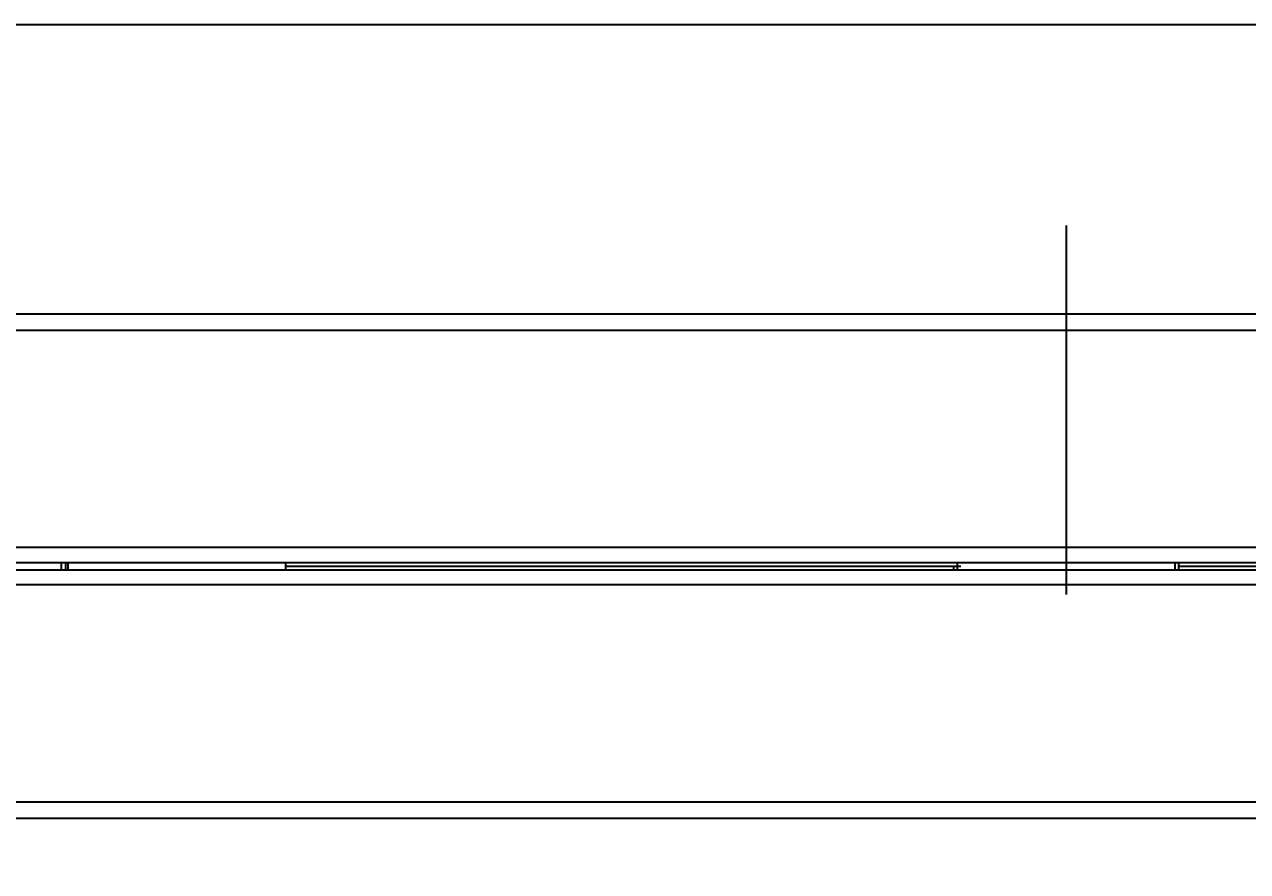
# Model space of a CAD drawing. Header units: millimetres. Extents: x 6110 to 6704, y -2661 to -1821.
# Drawn here: x 6480.722 to 6484.931, y -2065.205 to -2062.291 of the extents above; entities that cross this region are included whole.
import ezdxf

# ---------------------------------------------------------------- set-up
doc = ezdxf.new("R2010")
doc.units = ezdxf.units.MM
doc.header["$LTSCALE"] = 0.1
doc.linetypes.add('CENTERX2', pattern=[101.6, 63.5, -12.7, 12.7, -12.7])
doc.linetypes.add('HIDDEN2', pattern=[4.7625, 3.175, -1.5875])
doc.layers.add('1', color=4, linetype='HIDDEN2', lineweight=13)
doc.layers.add('DIM', color=3, linetype='Continuous', lineweight=9)
doc.layers.add('CENTER', color=1, linetype='CENTERX2')
doc.styles.get("Standard").update_dxf_attribs({"font": 'arial.ttf'})
doc.dimstyles.new('ISO-25', dxfattribs={"dimtxt": 2.5, "dimasz": 2.5, "dimexe": 1.25, "dimexo": 0.625, "dimtad": 1, "dimlfac": 5, "dimtxsty": 'Standard', "dimcen": 2.5, "dimadec": 0, "dimazin": 0, "dimtfac": 1, "dimtmove": 0, "dimatfit": 3, "dimfxl": 0, "dimarcsym": 0})

# ---------------------------------------------------------------- blocks, each defined once
blk = doc.blocks.new('*D94')
at = {"layer": 'Defpoints', "color": 0}
for p in [(6619.6172, -1993.2599), (6619.6172, -2013.8444), (6456.1819, -2064.0902)]:
    blk.add_point(p, dxfattribs=at)
at = {"layer": 'DIM', "color": 0, "lineweight": -2}
for p, q in [((6456.1819, -2063.4652), (6456.1819, -1992.0099)), ((6619.6172, -2013.2194), (6619.6172, -1992.0099)), ((6461.1819, -1993.2599), (6614.6172, -1993.2599))]:
    blk.add_line(p, q, dxfattribs=at)
at = {"layer": 'DIM', "color": 0}
for points in [[(6461.1819, -1992.4266), (6461.1819, -1994.0933), (6456.1819, -1993.2599)], [(6614.6172, -1992.4266), (6614.6172, -1994.0933), (6619.6172, -1993.2599)]]:
    blk.add_solid(points, dxfattribs=at)
at = {"layer": 'DIM', "color": 0, "insert": (6537.8995, -1989.6302), "char_height": 5, "attachment_point": 5}
blk.add_mtext('653,7', dxfattribs=at)

msp = doc.modelspace()

# ---------------------------------------------------------------- hatches: boundary and pattern name
at = {"layer": 'DIM'}
h = msp.add_hatch(dxfattribs=at)
h.set_pattern_fill('ANSI31', color=2)
edge = h.paths.add_edge_path()
edge.add_line((6619.6172, -2595.9805), (6619.6172, -1962.2056))
edge.add_line((6634.6172, -1966.1101), (6619.6172, -1966.1101))
edge.add_line((6634.6172, -2610.9805), (6634.6172, -1966.1101))
edge.add_line((6634.6172, -2610.9805), (6184.4567, -2610.9805))
edge.add_line((6619.6172, -2595.9805), (6184.4567, -2595.9805))
edge.add_line((6184.4567, -2610.9805), (6184.4567, -2595.9805))

# ---------------------------------------------------------------- linework, layer by layer
at = {"layer": '1', "color": 7, "linetype": 'Continuous', "lineweight": -3}
for p, q in [((6477.5755, -2062.2906), (6484.3069, -2062.2906)), ((6484.3069, -2062.2906), (6491.0382, -2062.2906)), ((6457.4997, -2063.2861), (6484.3069, -2063.2861)), ((6484.3069, -2063.2861), (6511.114, -2063.2861)), ((6484.3069, -2063.3432), (6456.8646, -2063.3432)), ((6511.7491, -2063.3432), (6484.3069, -2063.3432)), ((6512.4319, -2064.0902), (6456.1819, -2064.0902)), ((6456.1819, -2064.1422), (6512.4319, -2064.1422)), ((6456.1819, -2064.1672), (6512.4319, -2064.1672)), ((6480.8487, -2064.1422), (6480.8487, -2064.1672)), ((6480.8632, -2064.1422), (6480.8632, -2064.1672)), ((6480.8709, -2064.1422), (6480.8709, -2064.1672)), ((6481.6209, -2064.1672), (6481.6209, -2064.1422)), ((6481.621, -2064.1547), (6483.9443, -2064.1547)), ((6483.9196, -2064.1547), (6483.9196, -2064.1672)), ((6483.9319, -2064.1422), (6483.9319, -2064.1672)), ((6484.6819, -2064.1672), (6484.6819, -2064.1422)), ((6484.6937, -2064.1547), (6486.9927, -2064.1547)), ((6484.6941, -2064.1672), (6484.6941, -2064.1422)), ((6484.3069, -2064.2192), (6456.1819, -2064.2192)), ((6512.4319, -2064.2192), (6484.3069, -2064.2192)), ((6511.7491, -2064.9661), (6456.8646, -2064.9661)), ((6484.3069, -2065.0233), (6457.4997, -2065.0233)), ((6511.114, -2065.0233), (6484.3069, -2065.0233))]:
    msp.add_line(p, q, dxfattribs=at)
at = {"layer": 'CENTER'}
msp.add_line((6484.3069, -2024.882), (6484.3069, -2124.0403), dxfattribs=at)

# ---------------------------------------------------------------- dimensions: what is measured, and where the dimension line sits
at = {"layer": 'DIM'}
dim = msp.add_linear_dim(base=(6619.6172, -1993.2599), p1=(6456.1819, -2064.0902), p2=(6619.6172, -2013.8444), dimstyle='ISO-25', override={"dimtxt": 5, "dimasz": 5, "dimdec": 1, "dimlfac": 4, "dimadec": 1, "dimtdec": 1, "dimfxl": 1.25, "dimtfill": 1}, dxfattribs=at)
dim.commit()
dim.dimension.update_dxf_attribs({"geometry": '*D94', "text_midpoint": (6537.8995, -1989.6302)})

doc.saveas('drawing.dxf')
